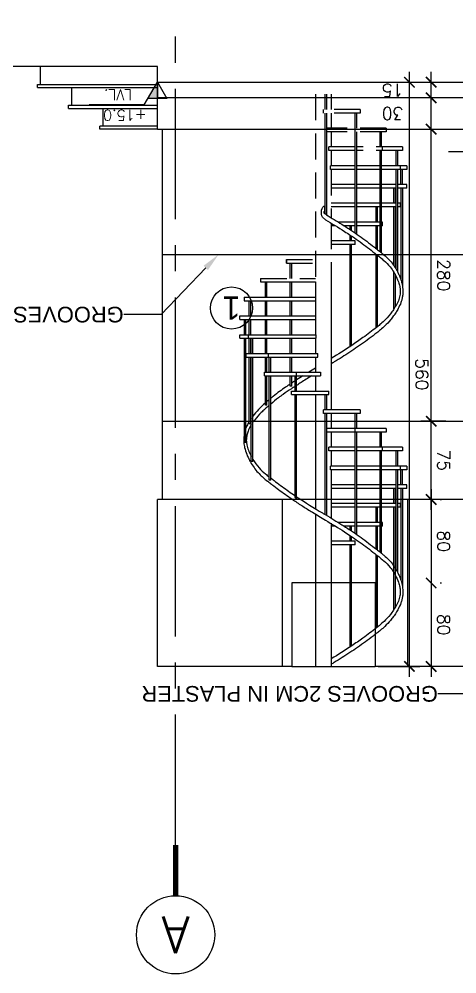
# Model space of a CAD drawing. Header units: centimetres. Extents: x -3287 to 4304, y -2406 to 3974.
# Drawn here: x -1917 to -1498, y 3059 to 3974 of the extents above; entities that cross this region are included whole.
import ezdxf
from ezdxf import colors
from ezdxf.entities.mleader import LeaderData, LeaderLine
from ezdxf.enums import TextEntityAlignment as Align
from ezdxf.math import Vec2, Vec3

# ---------------------------------------------------------------- set-up
doc = ezdxf.new("R2010")
doc.units = ezdxf.units.CM
doc.header["$LTSCALE"] = 100
doc.header["$MEASUREMENT"] = 0
doc.header["$PDMODE"] = 35
for name, pattern in [('GRID$0$XREF GRID$0$GRIDS$0$CENTER', [2, 1.25, -0.25, 0.25, -0.25]), ('GRIDS$0$CENTER', [2, 1.25, -0.25, 0.25, -0.25]), ('HIDDEN', [0.375, 0.25, -0.125])]:
    doc.linetypes.add(name, pattern=pattern)
for name, color, linetype in [('ARROW INDICATOR', 4, 'Continuous'), ('DIM-IN', 1, 'Continuous'), ('ELEVATION', 1, 'Continuous'), ('GRID', 11, 'GRIDS$0$CENTER'), ('HANDRAIL', 161, 'Continuous'), ('HATCH', 8, 'Continuous'), ('LVL', 2, 'Continuous'), ('SPIRAL', 1, 'Continuous'), ('STAIRS', 4, 'Continuous'), ('WALL-01', 7, 'Continuous'), ('XREF GRID', 11, 'GRID$0$XREF GRID$0$GRIDS$0$CENTER')]:
    doc.layers.add(name, color=color, linetype=linetype)
doc.styles.add('ART', font='arial.ttf')
doc.styles.add('ART-PS-1', font='arial.ttf', dxfattribs={"height": 20})
doc.styles.add('DIMA', font='romans.shx', dxfattribs={"width": 0.8})
doc.styles.add('GRIDS$0$18', font='romans.shx', dxfattribs={"width": 0.85, "height": 15})
doc.styles.add('ROMANS', font='romans')
doc.dimstyles.new('AS-17-100', dxfattribs={"dimtxt": 12, "dimasz": 10, "dimexe": 10, "dimexo": 10, "dimgap": 6, "dimtad": 1, "dimtoh": 1, "dimdec": 0, "dimdsep": 46, "dimtxsty": 'ROMANS', "dimblk1": 'ARCHTICK', "dimblk2": 'ARCHTICK', "dimsah": 1, "dimcen": 25, "dimdle": 10, "dimclrd": 1, "dimclre": 1, "dimclrt": 2, "dimadec": 0, "dimazin": 0, "dimtfac": 1, "dimtdec": 0, "dimtofl": 0, "dimtmove": 2, "dimatfit": 3, "dimldrblk": 'ARCHTICK', "dimfxl": 1, "dimtolj": 1, "dimtzin": 0, "dimarcsym": 0})

# ---------------------------------------------------------------- blocks, each defined once
blk = doc.blocks.new('LEVEL- ELEV-1')
blk.add_hatch(color=256).paths.add_polyline_path([(0.16, 0.277), (0, 0.277), (0, 0)])
for p, q in [((0.22, 0.381), (0, 0)), ((0.22, 0.381), (1.155, 0.381)), ((0, 0), (-0.16, 0.277)), ((-0.16, 0.277), (0.16, 0.277)), ((0, 0), (0, 0.277))]:
    blk.add_line(p, q)
blk = doc.blocks.new('LEVEL- ELEV')
at = {"xscale": 0.8999999999999986, "yscale": 0.8999999999999986, "zscale": 0.8999999999999986}
blk.add_blockref('LEVEL- ELEV-1', (0, 0), dxfattribs=at)
at = {"style": 'DIMA'}
for tag, p in [('+XX.XX', (0.156, 0.421)), ('FFL.', (0.383, 0.11))]:
    blk.add_attdef(tag, p, '', height=0.162, dxfattribs=at)
blk = doc.blocks.new('_ARCHTICK')
at = {"color": 0, "linetype": 'ByBlock', "const_width": 0.15}
blk.add_lwpolyline([(-0.5, -0.5), (0.5, 0.5)], dxfattribs=at)
blk = doc.blocks.new('*D54')
at = {"layer": 'Defpoints', "color": 0, "transparency": 16777216}
for p in [(-1522.54, 3588.34), (-1498.33, 3588.34), (-1498.33, 3513.34)]:
    blk.add_point(p, dxfattribs=at)
at = {"layer": 'DIM-IN', "color": 1, "lineweight": -2, "transparency": 16777216}
for p, q in [((-1522.54, 3503.34), (-1522.54, 3598.34)), ((-1508.33, 3588.34), (-1532.54, 3588.34)), ((-1508.33, 3513.34), (-1532.54, 3513.34))]:
    blk.add_line(p, q, dxfattribs=at)
at = {"layer": 'DIM-IN', "color": 1, "lineweight": -2, "transparency": 16777216, "xscale": 10, "yscale": 10, "zscale": 10}
for p, rotation in [((-1522.54, 3588.34), 90), ((-1522.54, 3513.34), 270)]:
    blk.add_blockref('_ARCHTICK', p, dxfattribs=dict(at, rotation=rotation))
at = {"layer": 'DIM-IN', "color": 2, "transparency": 16777216, "insert": (-1510.54, 3550.84), "char_height": 12, "attachment_point": 5, "rotation": 270, "style": 'ROMANS'}
blk.add_mtext('\\A1;75', dxfattribs=at)
blk = doc.blocks.new('*D55')
at = {"layer": 'Defpoints', "color": 0, "transparency": 16777216}
for p in [(-1522.54, 3868.34), (-1522.54, 3868.34), (-1498.33, 3588.34)]:
    blk.add_point(p, dxfattribs=at)
at = {"layer": 'DIM-IN', "color": 1, "lineweight": -2, "transparency": 16777216}
for p, q in [((-1522.54, 3578.34), (-1522.54, 3878.34)), ((-1508.33, 3588.34), (-1532.54, 3588.34))]:
    blk.add_line(p, q, dxfattribs=at)
at = {"layer": 'DIM-IN', "color": 1, "lineweight": -2, "transparency": 16777216, "xscale": 10, "yscale": 10, "zscale": 10}
for p, rotation in [((-1522.54, 3868.34), 90), ((-1522.54, 3588.34), 270)]:
    blk.add_blockref('_ARCHTICK', p, dxfattribs=dict(at, rotation=rotation))
at = {"layer": 'DIM-IN', "color": 2, "transparency": 16777216, "insert": (-1510.54, 3728.34), "char_height": 12, "attachment_point": 5, "rotation": 270, "style": 'ROMANS'}
blk.add_mtext('\\A1;280', dxfattribs=at)
blk = doc.blocks.new('*D56')
at = {"layer": 'Defpoints', "color": 0, "transparency": 16777216}
for p in [(-1522.54, 3898.34), (-1522.54, 3898.34), (-1522.54, 3868.34)]:
    blk.add_point(p, dxfattribs=at)
at = {"layer": 'DIM-IN', "color": 1, "lineweight": -2, "transparency": 16777216}
blk.add_line((-1522.54, 3858.34), (-1522.54, 3908.34), dxfattribs=at)
at = {"layer": 'DIM-IN', "color": 1, "lineweight": -2, "transparency": 16777216, "xscale": 10, "yscale": 10, "zscale": 10}
for p, rotation in [((-1522.54, 3898.34), 90), ((-1522.54, 3868.34), 270)]:
    blk.add_blockref('_ARCHTICK', p, dxfattribs=dict(at, rotation=rotation))
at = {"layer": 'DIM-IN', "color": 2, "transparency": 16777216, "insert": (-1559.54, 3883.34), "char_height": 12, "attachment_point": 5, "rotation": 180, "style": 'ROMANS'}
blk.add_mtext('\\A1;30', dxfattribs=at)
blk = doc.blocks.new('*D57')
at = {"layer": 'Defpoints', "color": 0, "transparency": 16777216}
for p in [(-1522.54, 3913.34), (-1522.54, 3913.34), (-1522.54, 3898.34)]:
    blk.add_point(p, dxfattribs=at)
at = {"layer": 'DIM-IN', "color": 1, "lineweight": -2, "transparency": 16777216}
blk.add_line((-1522.54, 3888.34), (-1522.54, 3923.34), dxfattribs=at)
at = {"layer": 'DIM-IN', "color": 1, "lineweight": -2, "transparency": 16777216, "xscale": 10, "yscale": 10, "zscale": 10}
for p, rotation in [((-1522.54, 3913.34), 90), ((-1522.54, 3898.34), 270)]:
    blk.add_blockref('_ARCHTICK', p, dxfattribs=dict(at, rotation=rotation))
at = {"layer": 'DIM-IN', "color": 2, "transparency": 16777216, "insert": (-1559.54, 3905.84), "char_height": 12, "attachment_point": 5, "rotation": 180, "style": 'ROMANS'}
blk.add_mtext('\\A1;15', dxfattribs=at)
blk = doc.blocks.new('*D58')
at = {"layer": 'Defpoints', "color": 0, "transparency": 16777216}
for p in [(-1583.33, 3913.34), (-1543.35, 3913.34), (-1583.33, 3353.34, 0)]:
    blk.add_point(p, dxfattribs=at)
at = {"layer": 'DIM-IN', "color": 1, "lineweight": -2, "transparency": 16777216}
for p, q in [((-1543.35, 3343.34), (-1543.35, 3923.34)), ((-1573.33, 3913.34), (-1533.35, 3913.34)), ((-1573.33, 3353.34), (-1533.35, 3353.34))]:
    blk.add_line(p, q, dxfattribs=at)
at = {"layer": 'DIM-IN', "color": 1, "lineweight": -2, "transparency": 16777216, "xscale": 10, "yscale": 10, "zscale": 10}
for p, rotation in [((-1543.35, 3913.34), 90), ((-1543.35, 3353.34), 270)]:
    blk.add_blockref('_ARCHTICK', p, dxfattribs=dict(at, rotation=rotation))
at = {"layer": 'DIM-IN', "color": 2, "transparency": 16777216, "insert": (-1531.35, 3633.34), "char_height": 12, "attachment_point": 5, "rotation": 270, "style": 'ROMANS'}
blk.add_mtext('\\A1;560', dxfattribs=at)
blk = doc.blocks.new('*D59')
at = {"layer": 'Defpoints', "color": 0, "transparency": 16777216}
for p in [(-1524.06, 3513.34), (-1524.06, 3433.34), (-1522.54, 3433.34)]:
    blk.add_point(p, dxfattribs=at)
at = {"layer": 'DIM-IN', "color": 1, "lineweight": -2, "transparency": 16777216}
for p, q in [((-1522.54, 3523.34), (-1522.54, 3423.34)), ((-1514.06, 3513.34), (-1512.54, 3513.34)), ((-1514.06, 3433.34), (-1512.54, 3433.34))]:
    blk.add_line(p, q, dxfattribs=at)
at = {"layer": 'DIM-IN', "color": 1, "lineweight": -2, "transparency": 16777216, "xscale": 10, "yscale": 10, "zscale": 10}
for p, rotation in [((-1522.54, 3513.34), 90), ((-1522.54, 3433.34), 270)]:
    blk.add_blockref('_ARCHTICK', p, dxfattribs=dict(at, rotation=rotation))
at = {"layer": 'DIM-IN', "color": 2, "transparency": 16777216, "insert": (-1510.54, 3473.34), "char_height": 12, "attachment_point": 5, "rotation": 270, "style": 'ROMANS'}
blk.add_mtext('\\A1;80', dxfattribs=at)
blk = doc.blocks.new('*D60')
at = {"layer": 'Defpoints', "color": 0, "transparency": 16777216}
for p in [(-1524.06, 3433.34), (-1522.54, 3353.34, 0), (-1522.54, 3353.34)]:
    blk.add_point(p, dxfattribs=at)
at = {"layer": 'DIM-IN', "color": 1, "lineweight": -2, "transparency": 16777216}
for p, q in [((-1522.54, 3443.34), (-1522.54, 3343.34)), ((-1514.06, 3433.34), (-1512.54, 3433.34))]:
    blk.add_line(p, q, dxfattribs=at)
at = {"layer": 'DIM-IN', "color": 1, "lineweight": -2, "transparency": 16777216, "xscale": 10, "yscale": 10, "zscale": 10}
for p, rotation in [((-1522.54, 3433.34), 90), ((-1522.54, 3353.34), 270)]:
    blk.add_blockref('_ARCHTICK', p, dxfattribs=dict(at, rotation=rotation))
at = {"layer": 'DIM-IN', "color": 2, "transparency": 16777216, "insert": (-1510.54, 3393.34), "char_height": 12, "attachment_point": 5, "rotation": 270, "style": 'ROMANS'}
blk.add_mtext('\\A1;80', dxfattribs=at)
blk = doc.blocks.new('SP_S')
at = {"layer": 'HANDRAIL'}
for p, q in [((1697.08, -5842.04), (1697.08, -5938.9)), ((1698.58, -5841.04), (1698.58, -5938.9)), ((1672.22, -5860.2), (1672.22, -5928.45)), ((1673.72, -5859), (1673.72, -5929.65)), ((1655.16, -5879.32), (1655.16, -5974.9)), ((1656.66, -5876.9), (1656.66, -5974.9)), ((1648.5, -5992.9), (1648.5, -5899.22)), ((1650, -5992.9), (1650, -5905.16)), ((1653.25, -6010.9), (1653.25, -5912.94)), ((1654.75, -6010.9), (1654.75, -5915.69)), ((1668.68, -6028.9), (1668.68, -5930.99)), ((1670.18, -6028.9), (1670.18, -5932.2)), ((1672.22, -5933.83), (1672.22, -5956.9)), ((1673.72, -5935.03), (1673.72, -5956.9)), ((1692.46, -6046.9), (1692.46, -5949.03)), ((1697.08, -5942.4), (1697.08, -5946.9)), ((1698.58, -5942.4), (1698.58, -5947.9)), ((1693.96, -6046.9), (1693.96, -5950.07)), ((1697.08, -5952.18), (1697.08, -5956.9)), ((1698.58, -5953.17), (1698.58, -5956.9)), ((1672.22, -5960.4), (1672.22, -5974.9)), ((1673.72, -5960.4), (1673.72, -5974.9)), ((1720.96, -5967.06), (1720.96, -6064.9)), ((1722.46, -5967.96), (1722.46, -6064.9)), ((1655.16, -5978.4), (1655.16, -5992.9)), ((1656.66, -5978.4), (1656.66, -5992.9)), ((1749.83, -5982.9), (1751.33, -5984.16)), ((1749.83, -5982.9), (1749.83, -6082.9)), ((1751.33, -5984.16), (1751.33, -6082.9)), ((1648.5, -5996.4), (1648.5, -6010.9)), ((1650, -5996.4), (1650, -6010.9)), ((1774.69, -6000.9), (1776.19, -6000.9)), ((1774.69, -6000.9), (1774.69, -6100.9)), ((1776.19, -6000.9), (1776.19, -6100.9)), ((1653.25, -6028.9), (1653.25, -6014.4)), ((1654.75, -6028.9), (1654.75, -6014.4)), ((1791.75, -6018.9), (1793.25, -6018.9)), ((1791.75, -6018.9), (1791.75, -6118.9)), ((1793.25, -6018.9), (1793.25, -6118.9)), ((1668.68, -6046.9), (1668.68, -6032.4)), ((1670.18, -6046.9), (1670.18, -6032.4)), ((1798.41, -6036.9), (1799.91, -6036.9)), ((1798.41, -6036.9), (1798.41, -6136.9)), ((1799.91, -6036.9), (1799.91, -6136.9)), ((1692.46, -6064.9), (1692.46, -6050.4)), ((1693.96, -6064.9), (1693.96, -6050.4)), ((1793.66, -6054.9), (1795.16, -6054.9)), ((1793.66, -6054.9), (1793.66, -6118.9)), ((1795.16, -6054.9), (1795.16, -6118.9)), ((1720.96, -6068.4), (1720.96, -6082.9)), ((1722.46, -6068.4), (1722.46, -6082.9)), ((1778.23, -6072.9), (1779.73, -6072.9)), ((1778.23, -6072.9), (1778.23, -6100.9)), ((1779.73, -6072.9), (1779.73, -6100.9)), ((1749.83, -6086.4), (1749.83, -6100.9)), ((1751.33, -6086.4), (1751.33, -6100.9)), ((1754.45, -6090.9), (1755.95, -6090.9)), ((1754.45, -6090.9), (1754.45, -6100.9)), ((1755.95, -6090.9), (1755.95, -6100.9)), ((1754.45, -6104.4), (1754.45, -6118.9)), ((1755.95, -6104.4), (1755.95, -6118.9)), ((1774.69, -6104.4), (1774.69, -6118.9)), ((1776.19, -6104.4), (1776.19, -6118.9)), ((1778.23, -6104.4), (1778.23, -6118.9)), ((1779.73, -6104.4), (1779.73, -6118.9)), ((1754.45, -6122.4), (1754.45, -6136.9)), ((1755.95, -6122.4), (1755.95, -6136.9)), ((1778.23, -6122.4), (1778.23, -6136.9)), ((1779.73, -6122.4), (1779.73, -6136.9)), ((1791.75, -6122.4), (1791.75, -6136.9)), ((1793.25, -6122.4), (1793.25, -6136.9)), ((1793.66, -6122.4), (1793.66, -6136.9)), ((1795.16, -6122.4), (1795.16, -6136.9)), ((1697.08, -6130.04), (1697.08, -6190.9)), ((1698.58, -6129.04), (1698.58, -6190.9)), ((1754.45, -6140.4), (1754.45, -6154.9)), ((1755.95, -6140.4), (1755.95, -6154.9)), ((1778.23, -6140.4), (1778.23, -6154.9)), ((1779.73, -6140.4), (1779.73, -6154.9)), ((1793.66, -6140.4), (1793.66, -6154.9)), ((1795.16, -6140.4), (1795.16, -6154.9)), ((1798.41, -6140.4), (1798.41, -6154.9)), ((1799.91, -6140.4), (1799.91, -6154.9)), ((1672.22, -6148.2), (1672.22, -6190.9)), ((1673.72, -6147), (1673.72, -6190.9)), ((1754.45, -6158.4), (1754.45, -6172.9)), ((1755.95, -6158.4), (1755.95, -6172.9)), ((1778.23, -6158.4), (1778.23, -6172.9)), ((1779.73, -6158.4), (1779.73, -6172.9)), ((1793.66, -6158.4), (1793.66, -6172.9)), ((1795.16, -6158.4), (1795.16, -6172.9)), ((1655.16, -6167.32), (1655.16, -6190.9)), ((1656.66, -6164.9), (1656.66, -6190.9)), ((1754.45, -6176.4), (1754.45, -6190.9)), ((1755.95, -6176.4), (1755.95, -6190.9)), ((1778.23, -6176.4), (1778.23, -6190.9)), ((1779.73, -6176.4), (1779.73, -6190.9)), ((1648.5, -6190.9), (1648.5, -6187.22)), ((1648.5, -6280.9), (1648.5, -6190.9)), ((1650, -6280.9), (1650, -6193.13)), ((1655.16, -6190.9), (1655.16, -6197.68)), ((1656.66, -6190.9), (1656.66, -6200.37)), ((1672.22, -6190.9), (1672.22, -6216.45)), ((1673.72, -6190.9), (1673.72, -6217.65)), ((1697.08, -6190.9), (1697.08, -6226.9)), ((1698.58, -6190.9), (1698.58, -6226.9)), ((1653.25, -6298.9), (1653.25, -6200.94)), ((1654.75, -6298.9), (1654.75, -6203.69)), ((1655.16, -6204.38), (1655.16, -6262.9)), ((1656.66, -6206.7), (1656.66, -6262.9)), ((1668.68, -6316.9), (1668.68, -6218.99)), ((1670.18, -6316.9), (1670.18, -6220.2)), ((1672.22, -6221.83), (1672.22, -6244.9)), ((1673.72, -6223.03), (1673.72, -6244.9)), ((1697.08, -6230.4), (1697.08, -6234.9)), ((1698.58, -6230.4), (1698.58, -6235.9)), ((1692.46, -6334.9), (1692.46, -6237.03)), ((1693.96, -6334.9), (1693.96, -6238.07)), ((1697.08, -6240.18), (1697.08, -6244.9)), ((1698.58, -6241.17), (1698.58, -6244.9)), ((1672.22, -6248.4), (1672.22, -6262.9)), ((1673.72, -6248.4), (1673.72, -6262.9)), ((1720.96, -6255.06), (1720.96, -6352.9)), ((1722.46, -6256.05), (1722.46, -6352.9)), ((1655.16, -6266.4), (1655.16, -6280.9)), ((1656.66, -6266.4), (1656.66, -6280.9)), ((1648.5, -6284.4), (1648.5, -6298.9)), ((1650, -6284.4), (1650, -6298.9)), ((1653.25, -6316.9), (1653.25, -6302.4)), ((1654.75, -6316.9), (1654.75, -6302.4)), ((1668.68, -6334.9), (1668.68, -6320.4)), ((1670.18, -6334.9), (1670.18, -6320.4)), ((1692.46, -6352.9), (1692.46, -6338.4)), ((1693.96, -6352.9), (1693.96, -6338.4))]:
    blk.add_line(p, q, dxfattribs=at)
at = {"layer": 'HANDRAIL', "color": 4}
for p, q in [((1754.45, -6194.4), (1754.45, -6208.9)), ((1755.95, -6194.4), (1755.95, -6208.9)), ((1722.07, -6250.51), (1724.96, -6252.9)), ((1721.35, -6255.3), (1723, -6256.42)), ((1722.94, -6258.76), (1722.94, -6263.76)), ((1720.96, -6356.4), (1720.96, -6370.9)), ((1722.46, -6356.4), (1722.46, -6370.9))]:
    blk.add_line(p, q, dxfattribs=at)
at = {"layer": 'HANDRAIL', "color": 4, "extrusion": (0, 0, -1)}
for major_axis, start_param in [((0, 6.17), 0.710887), ((0, 1.17), 0.098884)]:
    blk.add_ellipse((1722.94, -6257.58), major_axis=major_axis, ratio=0.5, start_param=start_param, end_param=3.141593, dxfattribs=at)
at = {"layer": 'HANDRAIL', "color": 4}
for points, knots in [([(1722.46, -5967.96), (1716.38, -5964.31), (1711.41, -5961.32), (1703.34, -5956.27), (1700.23, -5954.28), (1694.71, -5950.6), (1692.29, -5948.93), (1687.47, -5945.5), (1685.06, -5943.74), (1680.16, -5940.05), (1677.67, -5938.13), (1673.89, -5935.16), (1672.6, -5934.14), (1670.46, -5932.42), (1669.61, -5931.74), (1667.91, -5930.37), (1667.06, -5929.68), (1664.52, -5927.54), (1662.83, -5926.02), (1659.91, -5922.94), (1658.68, -5921.49), (1656.75, -5918.86), (1656.04, -5917.82), (1654.75, -5915.72), (1654.17, -5914.7), (1653.07, -5912.62), (1652.56, -5911.56), (1651.56, -5909.35), (1651.08, -5908.19), (1650.02, -5905.32), (1649.46, -5903.57), (1648.58, -5899.92), (1648.25, -5898.02), (1648.02, -5895.14), (1647.98, -5894.19), (1648, -5892.65), (1648.02, -5892.05), (1648.11, -5890.87), (1648.17, -5890.29), (1648.41, -5888.57), (1648.63, -5887.47), (1649.16, -5885.34), (1649.47, -5884.32), (1650.58, -5881.19), (1651.5, -5879.21), (1653.13, -5876.17), (1653.81, -5875.03), (1655.38, -5872.54), (1656.27, -5871.23), (1658.05, -5868.76), (1658.94, -5867.62), (1661.63, -5864.38), (1663.42, -5862.5), (1666.63, -5859.46), (1668.04, -5858.23), (1670.64, -5856.07), (1671.82, -5855.12), (1674.21, -5853.24), (1675.41, -5852.3), (1679.03, -5849.52), (1681.48, -5847.69), (1688.88, -5842.31), (1693.87, -5838.86), (1703.81, -5832.35), (1708.76, -5829.26), (1714.72, -5825.6), (1715.71, -5824.99), (1716.71, -5824.39)], [0, 0, 0, 0, 31.146459, 31.146459, 50.65304, 50.65304, 65.922869, 65.922869, 81.192697, 81.192697, 97.177349, 97.177349, 105.538084, 105.538084, 111.057665, 111.057665, 116.577245, 116.577245, 127.616405, 127.616405, 135.948453, 135.948453, 140.909943, 140.909943, 145.154912, 145.154912, 149.037299, 149.037299, 152.919687, 152.919687, 158.311772, 158.311772, 163.703858, 163.703858, 166.264404, 166.264404, 167.887619, 167.887619, 169.510835, 169.510835, 172.757265, 172.757265, 176.003696, 176.003696, 183.033153, 183.033153, 187.612786, 187.612786, 193.608175, 193.608175, 199.603565, 199.603565, 211.594344, 211.594344, 220.964624, 220.964624, 228.781656, 228.781656, 236.598689, 236.598689, 252.232753, 252.232753, 283.500883, 283.500883, 314.769012, 314.769012, 320.991757, 320.991757, 320.991757, 320.991757]), ([(1722.07, -5962.51), (1716.04, -5958.89), (1710.02, -5955.27), (1702.08, -5950.2), (1700.12, -5948.93), (1695.71, -5945.99), (1693.26, -5944.31), (1688.38, -5940.84), (1685.94, -5939.06), (1681.22, -5935.51), (1678.93, -5933.75), (1675.38, -5930.97), (1674.11, -5929.96), (1671.74, -5928.07), (1670.64, -5927.18), (1668.45, -5925.41), (1667.36, -5924.52), (1664.16, -5921.75), (1662.1, -5919.76), (1658.93, -5915.85), (1657.75, -5914.2), (1656.1, -5911.43), (1655.58, -5910.5), (1654.06, -5907.54), (1653.08, -5905.33), (1651.8, -5901.59), (1651.37, -5900.1), (1650.81, -5897.45), (1650.64, -5896.29), (1650.5, -5894.57), (1650.48, -5893.98), (1650.49, -5893.02), (1650.51, -5892.63), (1650.56, -5891.86), (1650.6, -5891.47), (1650.76, -5890.29), (1650.92, -5889.5), (1651.32, -5887.89), (1651.56, -5887.08), (1652.46, -5884.51), (1653.26, -5882.77), (1655.05, -5879.42), (1656.04, -5877.82), (1658.02, -5874.85), (1659.01, -5873.49), (1661.99, -5869.68), (1663.99, -5867.52), (1667.34, -5864.31), (1668.68, -5863.13), (1671.07, -5861.12), (1672.12, -5860.27), (1675.31, -5857.73), (1677.47, -5856.06), (1681.83, -5852.76), (1684.04, -5851.14), (1689.8, -5846.99), (1693.39, -5844.5), (1703.55, -5837.72), (1710.09, -5833.66), (1716.71, -5829.62)], [0, 0, 0, 0, 37.774684, 37.774684, 50.160779, 50.160779, 65.706484, 65.706484, 81.25219, 81.25219, 95.975634, 95.975634, 104.207219, 104.207219, 111.393252, 111.393252, 118.579286, 118.579286, 132.85054, 132.85054, 141.687227, 141.687227, 145.821598, 145.821598, 154.09034, 154.09034, 159.433038, 159.433038, 163.811332, 163.811332, 166.201132, 166.201132, 167.824534, 167.824534, 169.447936, 169.447936, 172.69474, 172.69474, 175.941544, 175.941544, 182.948036, 182.948036, 189.954527, 189.954527, 196.961019, 196.961019, 210.974002, 210.974002, 220.087469, 220.087469, 227.132692, 227.132692, 241.223138, 241.223138, 255.313585, 255.313585, 277.909413, 277.909413, 319.463176, 319.463176, 319.463176, 319.463176]), ([(1799.91, -6045.66), (1799.96, -6045.42), (1800.01, -6045.17), (1800.35, -6043.27), (1800.52, -6041.55), (1800.55, -6038.8), (1800.51, -6037.8), (1800.36, -6036.02), (1800.26, -6035.23), (1800.01, -6033.69), (1799.85, -6032.93), (1799.18, -6029.99), (1798.49, -6027.87), (1796.9, -6023.82), (1795.99, -6021.88), (1794.47, -6018.99), (1793.89, -6017.96), (1792.13, -6015.03), (1790.94, -6013.29), (1787.19, -6008.35), (1784.58, -6005.72), (1780.59, -6002.25), (1779.24, -6001.16), (1776.86, -5999.31), (1775.84, -5998.53), (1773.79, -5996.97), (1772.76, -5996.19), (1769.67, -5993.86), (1767.6, -5992.31), (1761.35, -5987.72), (1757.14, -5984.73), (1749.89, -5979.79), (1746.86, -5977.79), (1740.8, -5973.91), (1737.76, -5972.02), (1730.51, -5967.57), (1726.28, -5965.04), (1722.06, -5962.51)], [496.01589, 496.01589, 496.01589, 496.01589, 496.848655, 496.848655, 502.304281, 502.304281, 505.348922, 505.348922, 507.747103, 507.747103, 510.145284, 510.145284, 517.10159, 517.10159, 524.057895, 524.057895, 528.14345, 528.14345, 536.314559, 536.314559, 553.572214, 553.572214, 562.401722, 562.401722, 569.042736, 569.042736, 575.683749, 575.683749, 588.965776, 588.965776, 615.52983, 615.52983, 634.567794, 634.567794, 653.605757, 653.605757, 680.089638, 680.089638, 680.089638, 680.089638]), ([(1749.83, -5985.04), (1741.57, -5979.5), (1733.27, -5974.45), (1724.12, -5968.96), (1723.29, -5968.46), (1722.46, -5967.96)], [620.339466, 620.339466, 620.339466, 620.339466, 672.549345, 672.549345, 677.770566, 677.770566, 677.770566, 677.770566]), ([(1774.69, -6003.01), (1774.15, -6002.6), (1773.62, -6002.19), (1772.03, -6000.98), (1770.98, -6000.19), (1767.83, -5997.82), (1765.72, -5996.26), (1759.53, -5991.74), (1755.44, -5988.83), (1751.33, -5986.05)], [567.380076, 567.380076, 567.380076, 567.380076, 570.879921, 570.879921, 577.657883, 577.657883, 591.213806, 591.213806, 617.178395, 617.178395, 617.178395, 617.178395]), ([(1791.75, -6020.91), (1791.72, -6020.85), (1791.68, -6020.8), (1789.76, -6017.6), (1787.82, -6015.02), (1783.81, -6010.55), (1781.75, -6008.66), (1778.51, -6005.96), (1777.36, -6005.06), (1776.19, -6004.16), (1776.19, -6004.16), (1776.19, -6004.16)], [528.016048, 528.016048, 528.016048, 528.016048, 528.265794, 528.265794, 542.377984, 542.377984, 556.490174, 556.490174, 564.10196, 564.10196, 564.111806, 564.111806, 564.111806, 564.111806]), ([(1793.25, -6054.13), (1793.51, -6053.72), (1793.75, -6053.3), (1794.92, -6051.28), (1795.72, -6049.63), (1796.85, -6046.7), (1797.24, -6045.42), (1797.8, -6042.88), (1797.97, -6041.63), (1798.06, -6039.62), (1798.05, -6038.86), (1797.96, -6037.57), (1797.91, -6037.05), (1797.75, -6035.97), (1797.65, -6035.41), (1797.19, -6033.21), (1796.68, -6031.48), (1795.4, -6028.02), (1794.63, -6026.3), (1793.62, -6024.29), (1793.44, -6023.93), (1793.25, -6023.58)], [480.46631, 480.46631, 480.46631, 480.46631, 482.349319, 482.349319, 489.690923, 489.690923, 495.456429, 495.456429, 501.221936, 501.221936, 504.730376, 504.730376, 507.046553, 507.046553, 509.36273, 509.36273, 516.050894, 516.050894, 522.739058, 522.739058, 524.202889, 524.202889, 524.202889, 524.202889]), ([(1776.19, -6072.63), (1776.56, -6072.3), (1776.94, -6071.97), (1778.35, -6070.74), (1779.4, -6069.79), (1781.54, -6067.82), (1782.62, -6066.79), (1785.84, -6063.6), (1787.95, -6061.31), (1790.52, -6058.07), (1791.15, -6057.23), (1791.75, -6056.38)], [447.308914, 447.308914, 447.308914, 447.308914, 449.491963, 449.491963, 455.360069, 455.360069, 461.228175, 461.228175, 472.964386, 472.964386, 476.970006, 476.970006, 476.970006, 476.970006]), ([(1795.16, -6057.46), (1795.63, -6056.68), (1796.08, -6055.89), (1797.22, -6053.72), (1797.86, -6052.31), (1798.41, -6050.84)], [481.261628, 481.261628, 481.261628, 481.261628, 484.503682, 484.503682, 489.942366, 489.942366, 489.942366, 489.942366]), ([(1779.73, -6074.97), (1779.77, -6074.93), (1779.82, -6074.89), (1781.99, -6072.94), (1784.23, -6070.84), (1788.26, -6066.65), (1790.07, -6064.6), (1791.75, -6062.42)], [452.097991, 452.097991, 452.097991, 452.097991, 452.344385, 452.344385, 464.101185, 464.101185, 474.045812, 474.045812, 474.045812, 474.045812]), ([(1751.33, -6090.8), (1752.52, -6090.03), (1753.69, -6089.26), (1757.53, -6086.74), (1760.13, -6085.01), (1764.27, -6082.08), (1765.8, -6080.97), (1769.7, -6078.02), (1772.12, -6076.09), (1774.69, -6073.91)], [393.184344, 393.184344, 393.184344, 393.184344, 400.910188, 400.910188, 418.725333, 418.725333, 428.980877, 428.980877, 444.354745, 444.354745, 444.354745, 444.354745]), ([(1755.95, -6093.04), (1757.47, -6092.04), (1758.96, -6091.05), (1764.3, -6087.42), (1768.14, -6084.66), (1773.1, -6080.66), (1773.89, -6080.01), (1774.69, -6079.34)], [401.60549, 401.60549, 401.60549, 401.60549, 411.695498, 411.695498, 437.601489, 437.601489, 442.419033, 442.419033, 442.419033, 442.419033]), ([(1735.43, -6100.9), (1738.86, -6098.77), (1742.28, -6096.61), (1747.04, -6093.57), (1748.44, -6092.67), (1749.83, -6091.77)], [359.77354, 359.77354, 359.77354, 359.77354, 381.00441, 381.00441, 389.945911, 389.945911, 389.945911, 389.945911]), ([(1649.32, -6190.9), (1649.22, -6190.52), (1649.12, -6190.13), (1648.58, -6187.92), (1648.25, -6186.02), (1648.02, -6183.14), (1647.98, -6182.19), (1648, -6180.65), (1648.02, -6180.05), (1648.11, -6178.87), (1648.17, -6178.29), (1648.41, -6176.57), (1648.63, -6175.47), (1649.16, -6173.34), (1649.47, -6172.32), (1650.58, -6169.19), (1651.5, -6167.21), (1653.13, -6164.17), (1653.81, -6163.03), (1655.38, -6160.54), (1656.27, -6159.23), (1658.05, -6156.76), (1658.94, -6155.62), (1661.63, -6152.38), (1663.42, -6150.5), (1666.63, -6147.46), (1668.04, -6146.23), (1670.64, -6144.07), (1671.82, -6143.12), (1674.21, -6141.24), (1675.41, -6140.3), (1679.03, -6137.52), (1681.48, -6135.69), (1688.88, -6130.31), (1693.87, -6126.86), (1703.81, -6120.35), (1708.76, -6117.26), (1714.72, -6113.6), (1715.71, -6112.99), (1716.71, -6112.39)], [157.155328, 157.155328, 157.155328, 157.155328, 158.311772, 158.311772, 163.703858, 163.703858, 166.264404, 166.264404, 167.887619, 167.887619, 169.510835, 169.510835, 172.757265, 172.757265, 176.003696, 176.003696, 183.033153, 183.033153, 187.612786, 187.612786, 193.608175, 193.608175, 199.603565, 199.603565, 211.594344, 211.594344, 220.964624, 220.964624, 228.781656, 228.781656, 236.598689, 236.598689, 252.232753, 252.232753, 283.500883, 283.500883, 314.769012, 314.769012, 320.991757, 320.991757, 320.991757, 320.991757]), ([(1652.25, -6190.9), (1651.77, -6189.49), (1651.36, -6188.05), (1650.81, -6185.45), (1650.64, -6184.29), (1650.5, -6182.57), (1650.48, -6181.98), (1650.49, -6181.02), (1650.51, -6180.63), (1650.56, -6179.86), (1650.6, -6179.47), (1650.76, -6178.29), (1650.92, -6177.5), (1651.32, -6175.89), (1651.56, -6175.08), (1652.46, -6172.51), (1653.26, -6170.77), (1655.05, -6167.42), (1656.04, -6165.82), (1658.02, -6162.85), (1659.01, -6161.49), (1661.99, -6157.68), (1663.99, -6155.52), (1667.34, -6152.31), (1668.68, -6151.13), (1671.07, -6149.12), (1672.12, -6148.27), (1675.31, -6145.73), (1677.47, -6144.06), (1681.83, -6140.76), (1684.04, -6139.14), (1689.8, -6134.99), (1693.39, -6132.5), (1703.55, -6125.72), (1710.09, -6121.66), (1716.71, -6117.62)], [154.27257, 154.27257, 154.27257, 154.27257, 159.433038, 159.433038, 163.811332, 163.811332, 166.201132, 166.201132, 167.824534, 167.824534, 169.447936, 169.447936, 172.69474, 172.69474, 175.941544, 175.941544, 182.948036, 182.948036, 189.954527, 189.954527, 196.961019, 196.961019, 210.974002, 210.974002, 220.087469, 220.087469, 227.132692, 227.132692, 241.223138, 241.223138, 255.313585, 255.313585, 277.909413, 277.909413, 319.463176, 319.463176, 319.463176, 319.463176]), ([(1721.35, -6255.3), (1716.38, -6252.31), (1711.41, -6249.32), (1703.34, -6244.27), (1700.23, -6242.28), (1694.71, -6238.6), (1692.29, -6236.93), (1687.47, -6233.5), (1685.06, -6231.74), (1680.16, -6228.05), (1677.67, -6226.13), (1673.89, -6223.16), (1672.6, -6222.14), (1670.46, -6220.42), (1669.61, -6219.74), (1667.91, -6218.37), (1667.06, -6217.68), (1664.52, -6215.54), (1662.83, -6214.02), (1659.91, -6210.94), (1658.68, -6209.49), (1656.75, -6206.86), (1656.04, -6205.82), (1654.75, -6203.72), (1654.17, -6202.7), (1653.07, -6200.62), (1652.56, -6199.56), (1651.56, -6197.35), (1651.08, -6196.19), (1650.28, -6194.03), (1649.95, -6193.04), (1649.32, -6190.9)], [0, 0, 0, 0, 31.146459, 31.146459, 50.65304, 50.65304, 65.922869, 65.922869, 81.192697, 81.192697, 97.177349, 97.177349, 105.538084, 105.538084, 111.057665, 111.057665, 116.577245, 116.577245, 127.616405, 127.616405, 135.948453, 135.948453, 140.909943, 140.909943, 145.154912, 145.154912, 149.037299, 149.037299, 152.919687, 152.919687, 156.022454, 156.022454, 156.022454, 156.022454]), ([(1722.07, -6250.51), (1716.04, -6246.89), (1710.02, -6243.27), (1702.08, -6238.2), (1700.12, -6236.93), (1695.71, -6233.99), (1693.26, -6232.31), (1688.38, -6228.84), (1685.94, -6227.06), (1681.22, -6223.51), (1678.93, -6221.75), (1675.38, -6218.97), (1674.11, -6217.96), (1671.74, -6216.07), (1670.64, -6215.18), (1668.45, -6213.41), (1667.36, -6212.52), (1664.16, -6209.75), (1662.1, -6207.76), (1658.93, -6203.85), (1657.75, -6202.2), (1656.1, -6199.43), (1655.58, -6198.5), (1654.2, -6195.82), (1653.36, -6193.95), (1652.25, -6190.9)], [0, 0, 0, 0, 37.774684, 37.774684, 50.160779, 50.160779, 65.706484, 65.706484, 81.25219, 81.25219, 95.975634, 95.975634, 104.207219, 104.207219, 111.393252, 111.393252, 118.579286, 118.579286, 132.85054, 132.85054, 141.687227, 141.687227, 145.821598, 145.821598, 152.915024, 152.915024, 152.915024, 152.915024])]:
    blk.add_open_spline(points, degree=3, knots=knots, dxfattribs=at)
for points in [[(1793.25, -6060.38), (1793.39, -6060.19), (1793.53, -6059.99), (1793.66, -6059.79)], [(1751.33, -6096.06), (1752.38, -6095.38), (1753.42, -6094.7), (1754.45, -6094.03)], [(1731.71, -6108.45), (1733.87, -6107.11), (1736.05, -6105.76), (1738.21, -6104.4)], [(1743.77, -6100.9), (1745.81, -6099.61), (1747.84, -6098.32), (1749.83, -6097.03)]]:
    blk.add_open_spline(points, degree=3, dxfattribs=at)
at = {"layer": 'HANDRAIL'}
blk.add_open_spline([(1776.19, -6078.07), (1776.33, -6077.95), (1776.46, -6077.84), (1777.13, -6077.26), (1777.68, -6076.79), (1778.23, -6076.3)], degree=3, knots=[445.382035, 445.382035, 445.382035, 445.382035, 446.177422, 446.177422, 449.295126, 449.295126, 449.295126, 449.295126], dxfattribs=at)
at = {"layer": 'SPIRAL', "color": 2}
for p, q in [((1716.71, -5959.58), (1716.71, -5822.38)), ((1731.71, -5968.01), (1731.71, -5822.38)), ((1716.71, -6010.9), (1716.71, -5964.8)), ((1731.71, -6082.9), (1731.71, -5973.23)), ((1716.71, -6028.9), (1716.71, -6014.4)), ((1716.71, -6046.9), (1716.71, -6032.4)), ((1716.71, -6064.9), (1716.71, -6050.4)), ((1716.71, -6190.9), (1716.71, -6068.4)), ((1731.71, -6100.9), (1731.71, -6086.4)), ((1731.71, -6118.9), (1731.71, -6104.4)), ((1731.71, -6136.9), (1731.71, -6122.4)), ((1731.71, -6158.4), (1731.71, -6140.4)), ((1731.71, -6190.9), (1731.71, -6158.4))]:
    blk.add_line(p, q, dxfattribs=at)
at = {"layer": 'SPIRAL', "color": 2, "linetype": 'HIDDEN'}
for p, q in [((1716.71, -6247.28), (1716.71, -6190.9)), ((1731.71, -6370.9), (1731.71, -6190.9)), ((1716.71, -6298.9), (1716.71, -6252.5)), ((1716.71, -6316.9), (1716.71, -6302.4)), ((1716.71, -6334.9), (1716.71, -6320.4)), ((1716.71, -6352.9), (1716.71, -6338.4)), ((1716.71, -6370.9), (1716.71, -6356.4))]:
    blk.add_line(p, q, dxfattribs=at)
at = {"layer": 'STAIRS', "color": 1}
for p, q in [((1693.59, -5938.9), (1693.59, -5942.4)), ((1693.59, -5938.9), (1716.71, -5938.9)), ((1693.59, -5942.4), (1716.71, -5942.4)), ((1667.64, -5956.9), (1668.68, -5956.9)), ((1667.64, -5956.9), (1667.64, -5960.4)), ((1670.18, -5956.9), (1692.46, -5956.9)), ((1693.96, -5956.9), (1704.36, -5956.9)), ((1712.79, -5956.9), (1716.71, -5956.9)), ((1667.64, -5960.4), (1668.68, -5960.4)), ((1670.18, -5960.4), (1692.46, -5960.4)), ((1693.96, -5960.4), (1709.97, -5960.4)), ((1650.3, -5974.9), (1650.3, -5978.4)), ((1650.3, -5974.9), (1653.25, -5974.9)), ((1654.75, -5974.9), (1668.68, -5974.9)), ((1670.18, -5974.9), (1692.46, -5974.9)), ((1693.96, -5974.9), (1716.71, -5974.9)), ((1650.3, -5978.4), (1653.25, -5978.4)), ((1654.75, -5978.4), (1668.68, -5978.4)), ((1670.18, -5978.4), (1692.46, -5978.4)), ((1693.96, -5978.4), (1716.71, -5978.4)), ((1644.21, -5992.9), (1653.25, -5992.9)), ((1644.21, -5992.9), (1644.21, -5996.4)), ((1654.75, -5992.9), (1668.68, -5992.9)), ((1670.18, -5992.9), (1692.46, -5992.9)), ((1693.96, -5992.9), (1716.71, -5992.9)), ((1644.21, -5996.4), (1653.25, -5996.4)), ((1654.75, -5996.4), (1668.68, -5996.4)), ((1670.18, -5996.4), (1692.46, -5996.4)), ((1693.96, -5996.4), (1716.71, -5996.4)), ((1644.21, -6014.4), (1644.21, -6010.9)), ((1644.21, -6010.9), (1668.68, -6010.9)), ((1650.29, -6010.9), (1650.29, -6014.4)), ((1670.18, -6010.9), (1692.46, -6010.9)), ((1693.96, -6010.9), (1717.28, -6010.9)), ((1717.28, -6010.9), (1717.28, -6014.4)), ((1644.21, -6014.4), (1668.68, -6014.4)), ((1670.18, -6014.4), (1692.46, -6014.4)), ((1693.96, -6014.4), (1717.28, -6014.4)), ((1648.44, -6032.4), (1648.44, -6028.9)), ((1648.44, -6028.9), (1692.46, -6028.9)), ((1667.68, -6028.9), (1667.68, -6032.4)), ((1693.96, -6028.9), (1718.9, -6028.9)), ((1718.9, -6028.9), (1718.9, -6032.4)), ((1648.44, -6032.4), (1692.46, -6032.4)), ((1693.96, -6032.4), (1718.9, -6032.4)), ((1664, -6050.4), (1664, -6046.9)), ((1664, -6046.9), (1720.96, -6046.9)), ((1693.59, -6046.9), (1693.59, -6050.4)), ((1664, -6050.4), (1720.96, -6050.4)), ((1688.8, -6068.4), (1688.8, -6064.9)), ((1688.8, -6064.9), (1724.21, -6064.9)), ((1688.8, -6068.4), (1724.21, -6068.4)), ((1724.21, -6064.9), (1724.21, -6068.4)), ((1718.95, -6082.9), (1718.95, -6086.4)), ((1754.82, -6082.9), (1718.95, -6082.9)), ((1754.82, -6086.4), (1718.95, -6086.4)), ((1754.82, -6082.9), (1754.82, -6086.4)), ((1727.08, -6104.4), (1727.08, -6100.9)), ((1780.77, -6100.9), (1727.08, -6100.9)), ((1780.77, -6104.4), (1727.08, -6104.4)), ((1749.9, -6100.9), (1749.9, -6104.4)), ((1780.77, -6100.9), (1780.77, -6104.4)), ((1729.51, -6118.9), (1729.51, -6122.4)), ((1798.11, -6118.9), (1729.51, -6118.9)), ((1798.11, -6122.4), (1729.51, -6122.4)), ((1776.94, -6118.9), (1776.94, -6122.4)), ((1798.11, -6118.9), (1798.11, -6122.4)), ((1731.13, -6136.9), (1731.13, -6140.4)), ((1804.21, -6136.9), (1731.13, -6136.9)), ((1804.21, -6140.4), (1731.13, -6140.4)), ((1795.95, -6136.9), (1795.95, -6140.4)), ((1804.21, -6136.9), (1804.21, -6140.4)), ((1804.21, -6154.9), (1731.71, -6154.9)), ((1804.21, -6158.4), (1731.71, -6158.4)), ((1804.21, -6154.9), (1804.21, -6158.4)), ((1799.97, -6172.9), (1731.71, -6172.9)), ((1799.97, -6176.4), (1731.71, -6176.4)), ((1799.97, -6176.4), (1799.97, -6172.9)), ((1784.37, -6190.9), (1731.71, -6190.9)), ((1784.37, -6194.4), (1784.37, -6190.9))]:
    blk.add_line(p, q, dxfattribs=at)
at = {"layer": 'STAIRS', "color": 1, "linetype": 'HIDDEN'}
for p, q in [((1784.37, -6194.4), (1731.71, -6194.4)), ((1759.61, -6208.9), (1731.71, -6208.9)), ((1759.61, -6212.4), (1731.71, -6212.4)), ((1759.61, -6212.4), (1759.61, -6208.9)), ((1759.61, -6208.9), (1759.61, -6212.4)), ((1759.61, -6212.4), (1759.61, -6208.9)), ((1759.61, -6208.9), (1759.61, -6212.4)), ((1693.59, -6226.9), (1693.59, -6230.4)), ((1693.59, -6226.9), (1716.71, -6226.9)), ((1693.59, -6230.4), (1716.71, -6230.4)), ((1667.64, -6244.9), (1667.64, -6248.4)), ((1667.64, -6244.9), (1668.68, -6244.9)), ((1667.64, -6248.4), (1668.68, -6248.4)), ((1670.18, -6244.9), (1692.46, -6244.9)), ((1670.18, -6248.4), (1692.46, -6248.4)), ((1693.96, -6244.9), (1704.36, -6244.9)), ((1693.96, -6248.4), (1709.97, -6248.4)), ((1712.79, -6244.9), (1716.71, -6244.9)), ((1650.3, -6262.9), (1653.25, -6262.9)), ((1650.3, -6262.9), (1650.3, -6266.4)), ((1650.3, -6266.4), (1653.25, -6266.4)), ((1654.75, -6262.9), (1668.68, -6262.9)), ((1654.75, -6266.4), (1668.68, -6266.4)), ((1670.18, -6262.9), (1692.46, -6262.9)), ((1670.18, -6266.4), (1692.46, -6266.4)), ((1693.96, -6262.9), (1716.71, -6262.9)), ((1693.96, -6266.4), (1716.71, -6266.4)), ((1644.21, -6280.9), (1653.25, -6280.9)), ((1644.21, -6280.9), (1644.21, -6284.4)), ((1644.21, -6284.4), (1653.25, -6284.4)), ((1654.75, -6280.9), (1668.68, -6280.9)), ((1654.75, -6284.4), (1668.68, -6284.4)), ((1670.18, -6280.9), (1692.46, -6280.9)), ((1670.18, -6284.4), (1692.46, -6284.4)), ((1693.96, -6280.9), (1716.71, -6280.9)), ((1693.96, -6284.4), (1716.71, -6284.4)), ((1644.21, -6302.4), (1644.21, -6298.9)), ((1644.21, -6298.9), (1668.68, -6298.9)), ((1644.21, -6302.4), (1668.68, -6302.4)), ((1650.29, -6298.9), (1650.29, -6302.4)), ((1670.18, -6298.9), (1692.46, -6298.9)), ((1670.18, -6302.4), (1692.46, -6302.4)), ((1693.96, -6298.9), (1717.28, -6298.9)), ((1693.96, -6302.4), (1717.28, -6302.4)), ((1717.28, -6298.9), (1717.28, -6302.4)), ((1648.44, -6320.4), (1648.44, -6316.9)), ((1648.44, -6316.9), (1692.46, -6316.9)), ((1648.44, -6320.4), (1692.46, -6320.4)), ((1667.68, -6316.9), (1667.68, -6320.4)), ((1693.96, -6316.9), (1718.9, -6316.9)), ((1693.96, -6320.4), (1718.9, -6320.4)), ((1718.9, -6316.9), (1718.9, -6320.4)), ((1664, -6338.4), (1664, -6334.9)), ((1664, -6334.9), (1720.96, -6334.9)), ((1664, -6338.4), (1720.96, -6338.4)), ((1693.59, -6334.9), (1693.59, -6338.4)), ((1688.8, -6356.4), (1688.8, -6352.9)), ((1688.8, -6352.9), (1724.21, -6352.9)), ((1688.8, -6356.4), (1724.21, -6356.4)), ((1724.21, -6352.9), (1724.21, -6356.4))]:
    blk.add_line(p, q, dxfattribs=at)

msp = doc.modelspace()

# ---------------------------------------------------------------- linework, layer by layer
at = {"layer": 'ELEVATION'}
msp.add_circle((-1713.9, 3696.91, 0), 20.16, dxfattribs=at)
at = {"layer": 'HATCH', "linetype": 'ByBlock'}
for p, q in [((-1780, 3868.34), (-1460, 3868.34)), ((-1780, 3748.34), (-1460, 3748.34)), ((-1780, 3588.34), (-1460, 3588.34)), ((-1665, 3353.34, 0), (-1665, 3513.34)), ((-1545, 3353.34, 0), (-1545, 3513.34))]:
    msp.add_line(p, q, dxfattribs=at)
at = {"layer": 'WALL-01', "color": 8}
for p, q in [((-1785, 3928.34), (-2024.9, 3928.34)), ((-1897, 3911.34), (-1897, 3928.34)), ((-1900, 3908.34), (-1900, 3911.34)), ((-1900, 3911.34), (-1785, 3911.34)), ((-1900, 3908.34), (-1785, 3908.34)), ((-1867, 3891.34), (-1867, 3908.34)), ((-1870, 3888.34), (-1870, 3891.34)), ((-1870, 3891.34), (-1785, 3891.34)), ((-1870, 3888.34), (-1785, 3888.34)), ((-1837, 3871.34), (-1837, 3888.34)), ((-1840, 3868.34), (-1840, 3871.34)), ((-1785, 3871.34), (-1840, 3871.34)), ((-1785, 3868.34), (-1840, 3868.34)), ((-1656.25, 3353.34, 0), (-1576.25, 3353.34, 0))]:
    msp.add_line(p, q, dxfattribs=at)
at = {"layer": 'WALL-01'}
for p, q in [((-1785, 3928.34), (-1935, 3928.34)), ((-1785, 3868.34), (-1785, 3928.34)), ((-1785, 3913.34), (-400, 3913.34)), ((-400, 3898.34, 0), (-1785, 3898.34, 0)), ((-1785, 3868.34), (-1780, 3868.34)), ((-1780, 3513.34), (-1780, 3868.34)), ((-1785, 3353.34, 0), (-1785, 3513.34)), ((-985, 3513.34), (-1785, 3513.34)), ((-1576.25, 3433.34, 0), (-1656.25, 3433.34, 0)), ((-1656.25, 3433.34), (-1656.25, 3353.34, 0)), ((-1576.25, 3433.34), (-1576.25, 3353.34, 0)), ((-1656.25, 3353.34, 0), (-1785, 3353.34, 0)), ((-985, 3353.34, 0), (-1576.25, 3353.34, 0))]:
    msp.add_line(p, q, dxfattribs=at)
at = {"layer": 'XREF GRID'}
msp.add_line((-1767.5, 3182.11), (-1767.5, 3973.89, 0), dxfattribs=at)
at = {"layer": 'XREF GRID', "color": 3, "linetype": 'Continuous', "const_width": 5}
msp.add_lwpolyline([(-1767.5, 3133.56), (-1767.5, 3182.11)], dxfattribs=at)
at = {"layer": 'XREF GRID', "color": 3, "linetype": 'Continuous'}
msp.add_circle((-1767.5, 3096.06), 37.5, dxfattribs=at)

# ---------------------------------------------------------------- block references
at = {"layer": 'LVL', "ltscale": 0.5, "extrusion": (0, 0, -1)}
ref = msp.add_blockref('LEVEL- ELEV', (1785, 3913.34), dxfattribs=dict(at, xscale=-63.00479306199131, yscale=63.00479304976771, zscale=63.00479306199122, rotation=180))
ref.add_attrib('FFL.', 'LVL.', (1809.15, 3906.39), dxfattribs={"layer": '0', "extrusion": (0, 0, -1), "height": 10.15, "rotation": 180, "style": 'DIMA', "text_generation_flag": 2})
ref.add_attrib('+XX.XX', '+15.0', (1795.32, 3886.82), dxfattribs={"layer": '0', "extrusion": (0, 0, -1), "height": 10.15, "rotation": 180, "style": 'DIMA', "text_generation_flag": 2})
ref = msp.add_blockref('LEVEL- ELEV', (1440.35, 3868.34), dxfattribs=dict(at, xscale=-63.00479306199131, yscale=63.00479304976771, zscale=63.00479306199122, rotation=180))
ref.add_attrib('FFL.', 'LVL.', (1464.51, 3861.39), dxfattribs={"layer": '0', "extrusion": (0, 0, -1), "height": 10.15, "rotation": 180, "style": 'DIMA', "text_generation_flag": 2})
ref.add_attrib('+XX.XX', '+60.0', (1450.67, 3841.82), dxfattribs={"layer": '0', "extrusion": (0, 0, -1), "height": 10.15, "rotation": 180, "style": 'DIMA', "text_generation_flag": 2})
at = {"layer": 'SPIRAL', "rotation": 180}
msp.add_blockref('SP_S', (98.33, -2469.04), dxfattribs=at)

# ---------------------------------------------------------------- texts
at = {"layer": 'ELEVATION', "style": 'ART-PS-1'}
msp.add_text('1', height=22.4, rotation=180, dxfattribs=at).set_placement((-1713.9, 3696.91, 0), align=Align.MIDDLE_CENTER)
at = {"layer": 'GRID', "color": 4, "linetype": 'Continuous', "style": 'GRIDS$0$18'}
msp.add_text('A', height=35, rotation=180, dxfattribs=at).set_placement((-1767.5, 3096.06), align=Align.MIDDLE)

# ---------------------------------------------------------------- dimensions: what is measured, and where the dimension line sits
at = {"layer": 'DIM-IN'}
for base, p1, p2, picture, middle in [((-1543.35, 3913.34), (-1583.33, 3353.34, 0), (-1583.33, 3913.34), '*D58', (-1531.35, 3633.34)), ((-1522.54, 3913.34), (-1522.54, 3898.34), (-1522.54, 3913.34), '*D57', (-1559.54, 3905.84)), ((-1522.54, 3898.34), (-1522.54, 3868.34), (-1522.54, 3898.34), '*D56', (-1559.54, 3883.34)), ((-1522.54, 3868.34), (-1498.33, 3588.34), (-1522.54, 3868.34), '*D55', (-1510.54, 3728.34)), ((-1522.54, 3588.34), (-1498.33, 3513.34), (-1498.33, 3588.34), '*D54', (-1510.54, 3550.84)), ((-1522.54, 3433.34), (-1524.06, 3513.34), (-1524.06, 3433.34), '*D59', (-1510.54, 3473.34)), ((-1522.54, 3353.34), (-1524.06, 3433.34), (-1522.54, 3353.34, 0), '*D60', (-1510.54, 3393.34))]:
    dim = msp.add_linear_dim(base=base, p1=p1, p2=p2, angle=270, dimstyle='AS-17-100', dxfattribs=at)
    dim.commit()
    dim.dimension.update_dxf_attribs({"geometry": picture, "text_midpoint": middle})

# ---------------------------------------------------------------- leaders
at = {"layer": 'ARROW INDICATOR'}
ml = msp.add_multileader_mtext('Standard', dxfattribs=at)
ml.set_content('GROOVES 2CM IN PLASTER', color=256, style='ART')
ml.set_leader_properties()
ml.build(insert=Vec2(0, 0))
ml.multileader.update_dxf_attribs({"text_right_attachment_type": 6, "dogleg_length": 0.36, "arrow_head_size": 18})
ctx = ml.context
ctx.base_point, ctx.char_height, ctx.arrow_head_size, ctx.landing_gap_size, ctx.plane_origin, ctx.plane_x_axis, ctx.plane_y_axis = Vec3(-1817.2, 3690.73), 15, 18, 0.09, Vec3(-1726.19, 3748.34), Vec3(-1, 0), Vec3(0, -1)
ctx.right_attachment = 6
notes = []
notes.append((ctx, [(0, (1, 1, 0), (-1781.49, 3690.73), (-1, 0), 35.72, [(0, [(-1726.19, 3748.34)], 0, [])])]))
ctx.mtext.insert, ctx.mtext.text_direction, ctx.mtext.rotation, ctx.mtext.flow_direction = Vec3(-1817.29, 3683.11), Vec3(-1, 0), 3.141593, 5
ml = msp.add_multileader_mtext('Standard', dxfattribs=at)
ml.set_content('GROOVES 2CM IN PLASTER', color=256, style='ART')
ml.set_leader_properties()
ml.build(insert=Vec2(0, 0))
ml.multileader.update_dxf_attribs({"text_right_attachment_type": 6, "dogleg_length": 0.36, "arrow_head_size": 18})
ctx = ml.context
ctx.base_point, ctx.char_height, ctx.arrow_head_size, ctx.landing_gap_size, ctx.plane_origin, ctx.plane_x_axis, ctx.plane_y_axis = Vec3(-1516.02, 3327.17), 15, 18, 0.09, Vec3(-1425, 3369.78), Vec3(-1, 0), Vec3(0, -1)
ctx.right_attachment = 6
notes.append((ctx, [(0, (1, 1, 0), (-1480.3, 3327.17), (-1, 0), 35.72, [(0, [(-1425, 3384.78)], 0, [])])]))
ctx.mtext.insert, ctx.mtext.text_direction, ctx.mtext.rotation, ctx.mtext.flow_direction = Vec3(-1516.11, 3319.55), Vec3(-1, 0), 3.141593, 5
for ctx, leaders in notes:
    for number, flags, end, landing, length, lines in leaders:
        leader = LeaderData()
        leader.index, (leader.has_last_leader_line, leader.has_dogleg_vector, leader.attachment_direction) = number, flags
        leader.last_leader_point, leader.dogleg_vector, leader.dogleg_length = Vec3(end), Vec3(landing), length
        for number, points, colour, breaks in lines:
            line = LeaderLine()
            line.index, line.vertices, line.color, line.breaks = number, Vec3.list(points), colors.encode_raw_color(colour), breaks
            leader.lines.append(line)
        ctx.leaders.append(leader)

doc.saveas('drawing.dxf')
